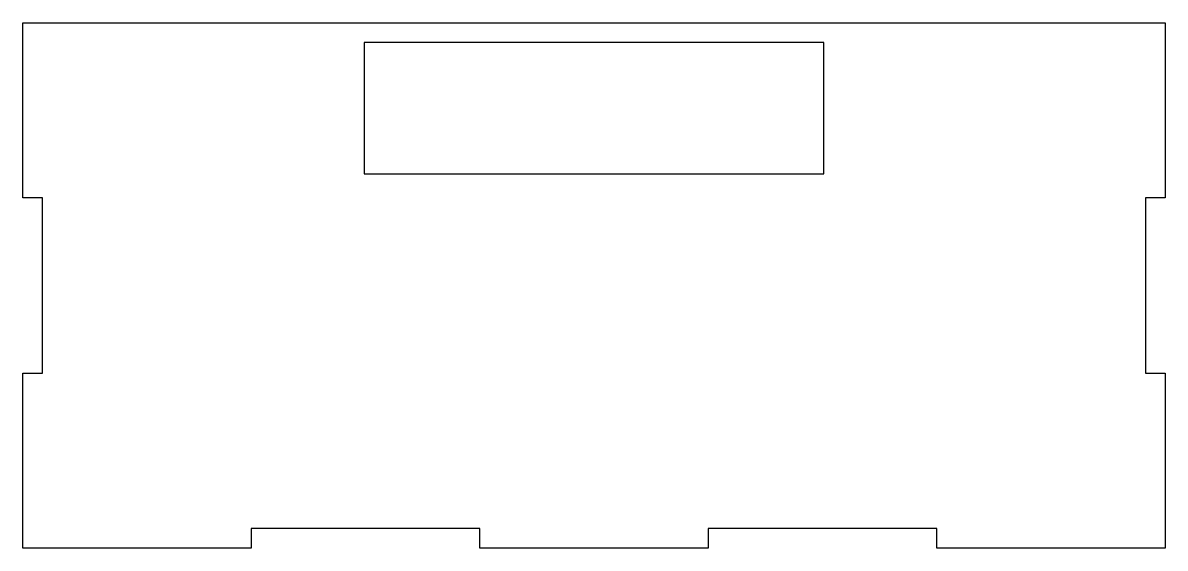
# Model space of a CAD drawing. Header units: millimetres. Extents: x 0 to 174, y 0 to 80.
import ezdxf

# ---------------------------------------------------------------- set-up
doc = ezdxf.new("R2010")
doc.units = ezdxf.units.MM
doc.layers.get('0').update_dxf_attribs({"linetype": 'CONTINUOUS'})

msp = doc.modelspace()

# ---------------------------------------------------------------- linework, layer by layer
for points in [[(174, 53.33), (171, 53.33), (171, 26.67), (174, 26.67), (174, 0), (139.2, 0), (139.2, 3), (104.4, 3), (104.4, 0), (69.6, 0), (69.6, 3), (34.8, 3), (34.8, 0), (0, 0), (0, 26.67), (3, 26.67), (3, 53.33), (0, 53.33), (0, 80), (174, 80)], [(122, 57), (122, 77), (52, 77), (52, 57)]]:
    msp.add_lwpolyline(points, close=True)

doc.saveas('drawing.dxf')
